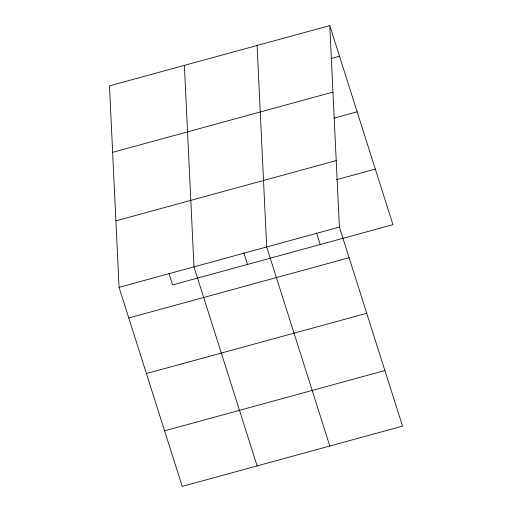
<?xml version="1.0" encoding="UTF-8"?>
<svg xmlns="http://www.w3.org/2000/svg" width="512" height="512" viewBox="0 0 512 512"><rect width="100%" height="100%" fill="white"/><g stroke="black" fill="none" stroke-linecap="round" stroke-linejoin="round"><path stroke-width="0.77" d="M329.786 25.6L109.472 85.862L119.066 287.347L182.214 486.4L402.528 426.138L339.386 227.085L329.786 25.6L392.934 224.653L172.614 284.915L168.992 273.491M331.085 58.528L339.501 56.224M112.64 152.352L332.954 92.09M334.176 118.086L357.133 111.802M115.904 220.858L336.218 160.595M336.269 179.744L375.302 169.069M119.066 287.347L339.386 227.085M128.781 317.971L349.101 257.709M146.413 373.555L366.733 313.293M164.582 430.816L384.896 370.56M316.602 233.12L320.224 244.538M329.824 446.022L266.682 246.976L257.082 45.485M243.898 253.005L247.52 264.422M257.12 465.914L193.978 266.861L184.378 65.37"/></g></svg>
